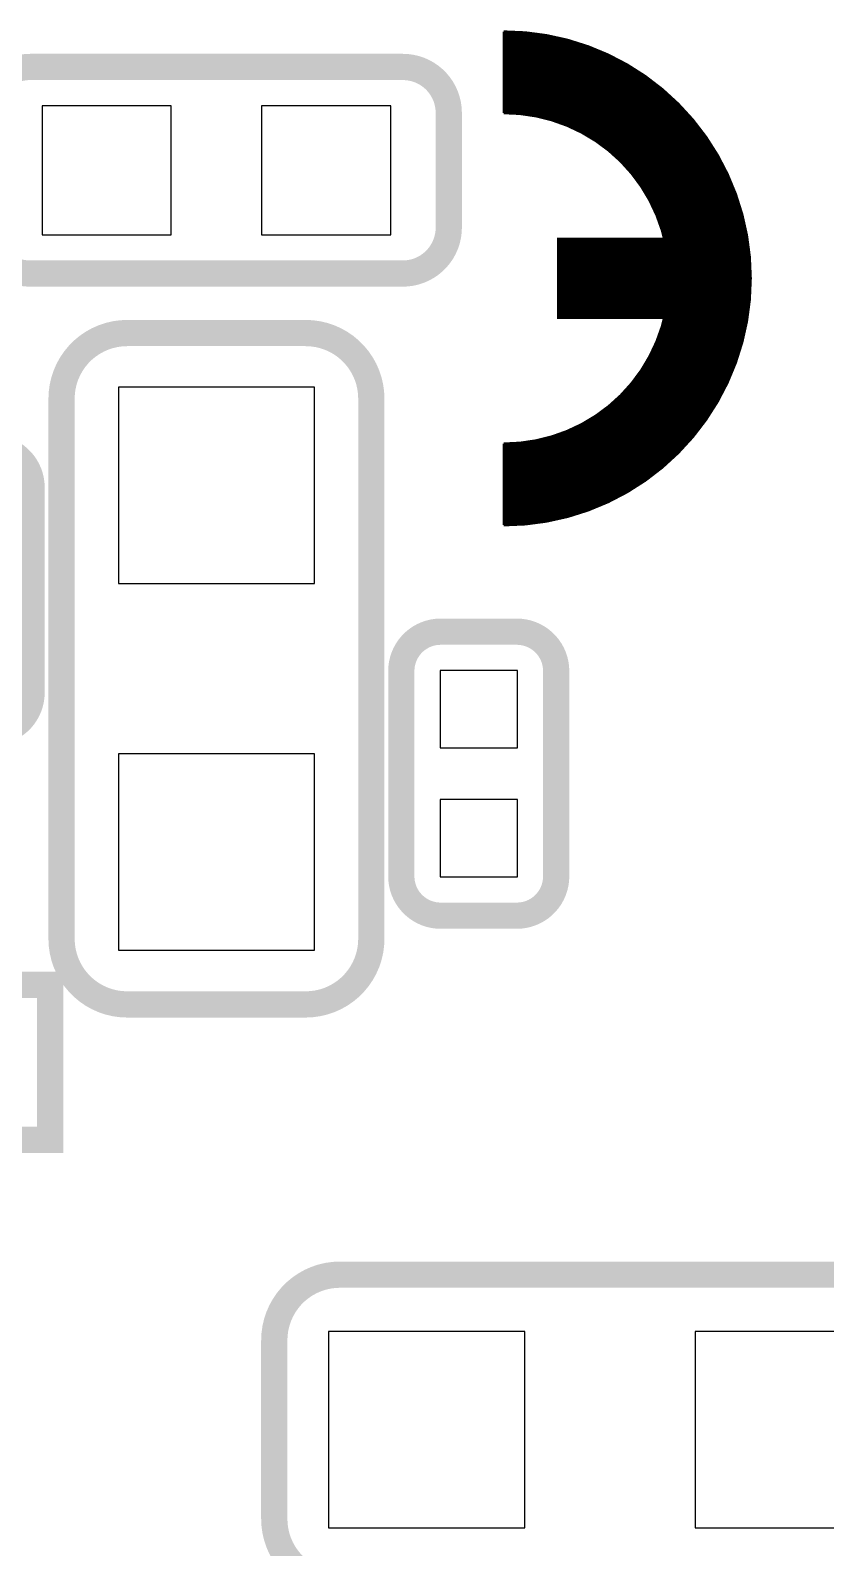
# Model space of a CAD drawing. Extents: x 49.7 to 79.7, y 45.3 to 110.3.
# Drawn here: x 65.22 to 68.3, y 83.67 to 89.54 of the extents above; entities that cross this region are included whole.
import ezdxf

# ---------------------------------------------------------------- set-up
doc = ezdxf.new("R2010")
doc.units = 0
for name, color, linetype in [('BG_SILKSCREEN_BOTTOM', 122, 'CONTINUOUS'), ('PG_NEW-SILK-BOTTOM', 4, 'CONTINUOUS'), ('PIN_BOTTOM', 12, 'CONTINUOUS')]:
    doc.layers.add(name, color=color, linetype=linetype)

msp = doc.modelspace()

# ---------------------------------------------------------------- linework, layer by layer
at = {"layer": 'BG_SILKSCREEN_BOTTOM', "const_width": 0.009652}
for points in [[(67.051428, 89.538556), (67.051428, 89.223342)], [(67.26174, 88.740488), (67.26174, 88.425274)], [(67.266566, 88.740488), (67.266566, 88.425274)], [(67.271646, 88.740488), (67.271646, 88.425274)], [(67.275964, 88.740488), (67.275964, 88.425274)], [(67.281044, 88.740488), (67.281044, 88.425274)], [(67.28587, 88.740488), (67.28587, 88.425274)], [(67.290696, 88.740488), (67.290696, 88.425274)], [(67.295268, 88.740488), (67.295268, 88.425274)], [(67.300094, 88.740488), (67.300094, 88.425274)], [(67.30492, 88.740488), (67.30492, 88.425274)], [(67.309746, 88.740488), (67.309746, 88.425274)], [(67.314318, 88.740488), (67.314318, 88.425274)], [(67.319144, 88.740488), (67.319144, 88.425274)], [(67.32397, 88.740488), (67.32397, 88.425274)], [(67.328796, 88.740488), (67.328796, 88.425274)], [(67.333368, 88.740488), (67.333368, 88.425274)], [(67.338194, 88.740488), (67.338194, 88.425274)], [(67.34302, 88.740488), (67.34302, 88.425274)], [(67.347846, 88.740488), (67.347846, 88.425274)], [(67.352672, 88.740488), (67.352672, 88.425274)], [(67.357244, 88.740488), (67.357244, 88.425274)], [(67.36207, 88.740488), (67.36207, 88.425274)], [(67.366896, 88.740488), (67.366896, 88.425274)], [(67.371722, 88.740488), (67.371722, 88.425274)], [(67.376294, 88.740488), (67.376294, 88.425274)], [(67.38112, 88.740488), (67.38112, 88.425274)], [(67.3862, 88.740488), (67.3862, 88.425274)], [(67.391026, 88.740488), (67.391026, 88.425274)], [(67.395344, 88.740488), (67.395344, 88.425274)], [(67.400424, 88.740488), (67.400424, 88.425274)], [(67.40525, 88.740488), (67.40525, 88.425274)], [(67.410076, 88.740488), (67.410076, 88.425274)], [(67.414902, 88.740488), (67.414902, 88.425274)], [(67.419474, 88.740488), (67.419474, 88.425274)], [(67.4243, 88.740488), (67.4243, 88.425274)], [(67.429126, 88.740488), (67.429126, 88.425274)], [(67.433952, 88.740488), (67.433952, 88.425274)], [(67.438524, 88.740488), (67.438524, 88.425274)], [(67.44335, 88.740488), (67.44335, 88.425274)], [(67.448176, 88.740488), (67.448176, 88.425274)], [(67.453002, 88.740488), (67.453002, 88.425274)], [(67.457574, 88.740488), (67.457574, 88.425274)], [(67.4624, 88.740488), (67.4624, 88.425274)], [(67.467226, 88.740488), (67.467226, 88.425274)], [(67.472052, 88.740488), (67.472052, 88.425274)], [(67.476624, 88.740488), (67.476624, 88.425274)], [(67.48145, 88.740488), (67.48145, 88.425274)], [(67.486276, 88.740488), (67.486276, 88.425274)], [(67.491356, 88.740488), (67.491356, 88.425274)], [(67.496182, 88.740488), (67.496182, 88.425274)], [(67.500754, 88.740488), (67.500754, 88.425274)], [(67.50558, 88.740488), (67.50558, 88.425274)], [(67.510406, 88.740488), (67.510406, 88.425274)], [(67.515232, 88.740488), (67.515232, 88.425274)], [(67.519804, 88.740488), (67.519804, 88.425274)], [(67.52463, 88.740488), (67.52463, 88.425274)], [(67.529456, 88.740488), (67.529456, 88.425274)], [(67.534282, 88.740488), (67.534282, 88.425274)], [(67.538854, 88.740488), (67.538854, 88.425274)], [(67.54368, 88.740488), (67.54368, 88.425274)], [(67.548506, 88.740488), (67.548506, 88.425274)], [(67.553332, 88.740488), (67.553332, 88.425274)], [(67.553332, 88.740488), (67.553332, 88.425274)], [(67.557904, 88.740488), (67.557904, 88.425274)], [(67.56273, 88.740488), (67.56273, 88.425274)], [(67.567556, 88.740488), (67.567556, 88.425274)], [(67.572382, 88.740488), (67.572382, 88.425274)], [(67.577208, 88.740488), (67.577208, 88.425274)], [(67.58178, 88.740488), (67.58178, 88.425274)], [(67.586606, 88.740488), (67.586606, 88.425274)], [(67.591432, 88.740488), (67.591432, 88.425274)], [(67.596512, 88.740488), (67.596512, 88.425274)], [(67.60083, 88.740488), (67.60083, 88.425274)], [(67.60591, 88.740488), (67.60591, 88.425274)], [(67.610736, 88.740488), (67.610736, 88.425274)], [(67.615562, 88.740488), (67.615562, 88.425274)], [(67.620134, 88.740488), (67.620134, 88.425274)], [(67.62496, 88.740488), (67.62496, 88.425274)], [(67.629786, 88.740488), (67.629786, 88.425274)], [(67.634612, 88.740488), (67.634612, 88.425274)], [(67.639438, 88.740488), (67.639438, 88.425274)], [(67.64401, 88.740488), (67.64401, 88.425274)], [(67.648836, 88.740488), (67.648836, 88.425274)], [(67.653662, 88.740488), (67.653662, 88.425274)], [(67.658488, 88.740488), (67.658488, 88.425274)], [(67.66306, 88.740488), (67.66306, 88.425274)], [(67.667886, 88.740488), (67.667886, 88.425274)], [(67.672712, 88.740488), (67.672712, 88.425274)], [(67.677538, 88.740488), (67.677538, 88.425274)], [(67.68211, 88.740488), (67.68211, 88.425274)], [(67.051428, 87.942674), (67.051428, 87.627206)]]:
    msp.add_lwpolyline(points, dxfattribs=at)
for points in [[(67.051428, 87.627206, 0.199116), (67.727068, 87.907368, 0.199126), (68.007484, 88.583008, 0.199135), (67.727068, 89.258648, 0.199112), (67.051428, 89.538556)], [(67.051428, 87.641684, 0.414249), (67.997578, 88.587834, 0.198867), (67.720718, 89.256616, 0.198976), (67.051428, 89.53373)], [(67.051428, 87.636858, 0.198962), (67.720718, 87.913972, 0.198908), (67.997578, 88.583008, 0.414224), (67.051428, 89.528904)], [(67.051428, 87.641684, 0.198608), (67.71767, 87.91702, 0.198491), (67.992752, 88.583008, 0.198708), (67.71767, 89.248234, 0.199139), (67.051428, 89.524332)], [(67.051428, 87.64651, 0.198926), (67.71386, 87.92083, 0.198867), (67.987926, 88.583008, 0.198853), (67.71386, 89.245186, 0.198912), (67.051428, 89.519506)], [(67.051428, 87.651336, 0.198336), (67.711066, 87.923624, 0.198345), (67.983354, 88.583008, 0.198708), (67.711066, 89.241376, 0.199162), (67.051428, 89.514934)], [(67.051428, 87.656162, 0.198754), (67.707002, 87.927434, 0.198767), (67.978528, 88.583008, 0.198758), (67.707002, 89.238582, 0.198735), (67.051428, 89.510108)], [(67.051428, 87.660734, 0.198359), (67.704208, 87.930228, 0.198373), (67.973702, 88.583008, 0.198531), (67.704208, 89.234772, 0.198912), (67.051428, 89.505282)], [(67.051428, 87.66556, 0.198758), (67.700652, 87.934038, 0.198704), (67.968876, 88.583008, 0.19869), (67.700652, 89.231724, 0.198799), (67.051428, 89.500456)], [(67.051428, 87.670386, 0.198577), (67.696842, 87.937086, 0.198862), (67.964304, 88.583008, 0.19908), (67.696842, 89.228168, 0.199135), (67.051428, 89.495376)], [(67.051428, 87.675212, 0.198749), (67.693794, 87.940896, 0.198631), (67.959478, 88.583008, 0.198672), (67.693794, 89.22512, 0.198726), (67.051428, 89.490804)], [(67.051428, 87.680038, 0.198531), (67.689984, 87.94369, 0.198935), (67.954652, 88.583008, 0.199085), (67.689984, 89.22131, 0.199185), (67.051428, 89.486232)], [(67.056254, 87.636858, 0.198858), (67.72529, 87.913972, 0.19894), (68.002404, 88.583008, 0.198917), (67.72529, 89.25179, 0.198917), (67.056254, 89.528904)], [(67.051428, 87.684864, 0.198599), (67.686936, 87.947754, 0.19855), (67.949826, 88.583008, 0.19898), (67.686936, 89.217754, 0.199307), (67.051428, 89.481152)], [(67.051428, 87.689436, 0.199153), (67.683126, 87.951564, 0.414679), (67.683126, 89.214706, 0.199116), (67.051428, 89.47658)], [(67.051428, 87.694516, 0.19854), (67.680586, 87.954104, 0.198495), (67.940428, 88.583008, 0.198881), (67.680586, 89.210642, 0.199384), (67.051428, 89.471754)], [(67.051428, 87.699088, 0.198921), (67.676776, 87.957914, 0.198881), (67.935602, 88.583008, 0.198872), (67.676776, 89.208102, 0.198953), (67.051428, 89.466928)], [(67.051428, 87.703914, 0.198554), (67.673728, 87.960962, 0.198436), (67.930776, 88.583008, 0.198677), (67.673728, 89.204038, 0.199157), (67.051428, 89.462102)], [(67.051428, 87.708486, 0.19889), (67.669918, 87.964518, 0.198899), (67.925696, 88.583008, 0.198885), (67.669918, 89.201244, 0.198953), (67.051428, 89.457276)], [(67.051428, 87.713312, 0.19835), (67.66687, 87.96782, 0.198291), (67.921378, 88.583008, 0.198745), (67.66687, 89.197434, 0.199148), (67.051428, 89.452704)], [(67.051428, 87.718392, 0.198949), (67.66306, 87.97163, 0.198899), (67.916552, 88.583008, 0.198949), (67.66306, 89.19464, 0.198949), (67.051428, 89.447878)], [(67.051428, 87.722964, 0.198286), (67.660266, 87.97417, 0.198364), (67.911472, 88.583008, 0.198527), (67.660266, 89.190576, 0.198935), (67.051428, 89.443052)], [(67.051428, 87.72779, 0.198731), (67.65671, 87.97798, 0.413687), (67.65671, 89.188036, 0.198745), (67.051428, 89.438226)], [(67.051428, 87.732362, 0.198513), (67.652646, 87.981028, 0.198876), (67.902074, 88.583008, 0.19933), (67.652646, 89.183972, 0.199352), (67.051428, 89.433654)], [(67.051428, 87.737442, 0.198713), (67.649852, 87.984584, 0.198726), (67.897248, 88.583008, 0.198649), (67.649852, 89.181178, 0.198717), (67.051428, 89.428574)], [(67.051428, 87.742014, 0.198472), (67.646042, 87.987886, 0.198899), (67.892422, 88.583008, 0.199126), (67.646042, 89.177368, 0.199126), (67.051428, 89.424002)], [(67.051428, 87.74684, 0.198735), (67.642994, 87.991696, 0.198681), (67.887596, 88.583008, 0.198949), (67.642994, 89.173558, 0.199371), (67.051428, 89.419176)], [(67.051428, 87.751666, 0.19835), (67.639438, 87.994236, 0.198722), (67.883024, 88.583008, 0.199085), (67.639438, 89.17051, 0.199234), (67.051428, 89.41435)], [(67.051428, 87.756492, 0.198572), (67.636644, 87.9983, 0.198436), (67.878198, 88.583008, 0.198949), (67.636644, 89.166954, 0.199389), (67.051428, 89.409778)], [(67.051428, 87.761318, 0.199162), (67.63258, 88.00211, 0.414541), (67.63258, 89.163906, 0.199162), (67.051428, 89.404698)], [(67.051428, 87.76589, 0.198463), (67.629786, 88.00465, 0.198481), (67.868546, 88.583008, 0.198654), (67.629786, 89.160096, 0.199157), (67.051428, 89.400126)], [(67.051428, 87.770716, 0.19889), (67.625976, 88.008714, 0.198903), (67.863974, 88.583008, 0.198912), (67.625976, 89.157302, 0.198944), (67.051428, 89.3953)], [(67.051428, 87.775542, 0.198513), (67.622928, 88.011762, 0.198459), (67.859148, 88.583008, 0.198749), (67.622928, 89.153492, 0.199189), (67.051428, 89.390474)], [(67.051428, 87.780114, 0.198967), (67.619372, 88.015318, 0.198881), (67.854322, 88.583008, 0.198872), (67.619372, 89.150444, 0.199021), (67.051428, 89.385648)], [(67.051428, 87.785194, 0.198332), (67.616578, 88.018366, 0.198205), (67.849496, 88.583008, 0.198722), (67.616578, 89.146888, 0.19918), (67.051428, 89.380822)], [(67.051428, 87.789766, 0.198971), (67.612514, 88.022176, 0.198853), (67.84467, 88.583008, 0.198903), (67.612514, 89.14384, 0.19894), (67.051428, 89.375996)], [(67.051428, 87.794592, 0.198223), (67.60972, 88.024716, 0.198241), (67.840098, 88.583008, 0.198409), (67.60972, 89.14003, 0.198931), (67.051428, 89.371424)], [(67.051428, 87.799672, 0.198622), (67.60591, 88.02878, 0.413621), (67.60591, 89.137236, 0.198654), (67.051428, 89.366598)], [(67.051428, 87.804244, 0.198527), (67.601846, 88.031828, 0.198921), (67.830446, 88.583008, 0.199148), (67.601846, 89.133426, 0.199139), (67.051428, 89.361772)], [(67.051428, 87.80907, 0.198649), (67.599052, 88.035384, 0.19874), (67.82562, 88.583008, 0.198726), (67.599052, 89.130378, 0.198722), (67.051428, 89.356946)], [(67.051428, 87.813642, 0.198527), (67.595496, 88.038432, 0.198849), (67.821048, 88.583008, 0.199139), (67.595496, 89.126822, 0.199216), (67.051428, 89.352374)], [(67.051428, 87.818468, 0.198536), (67.592448, 88.042242, 0.198391), (67.816222, 88.583008, 0.198853), (67.592448, 89.123012, 0.199393), (67.051428, 89.347548)], [(67.051428, 87.823294, 0.199121), (67.588638, 88.045798, 0.199121), (67.811142, 88.583008, 0.199112), (67.588638, 89.119964, 0.199216), (67.051428, 89.342722)], [(67.051428, 87.82812, 0.198409), (67.585844, 88.048846, 0.1984), (67.806316, 88.583008, 0.199012), (67.585844, 89.116408, 0.199348), (67.051428, 89.337896)], [(67.051428, 87.832692, 0.198912), (67.58178, 88.05291, 0.198853), (67.801998, 88.583008, 0.198908), (67.58178, 89.11336, 0.198949), (67.051428, 89.33307)], [(67.051428, 87.837518, 0.198409), (67.578986, 88.05545, 0.1985), (67.796918, 88.583008, 0.198667), (67.578986, 89.10955, 0.199153), (67.051428, 89.328498)], [(67.051428, 87.842598, 0.198962), (67.57543, 88.05926, 0.414208), (67.57543, 89.106756, 0.19898), (67.051428, 89.323418)], [(67.051428, 87.84717, 0.198282), (67.572382, 88.062308, 0.198137), (67.787266, 88.583008, 0.198636), (67.572382, 89.102946, 0.199216), (67.051428, 89.318846)], [(67.051428, 87.851996, 0.198876), (67.568572, 88.065864, 0.198903), (67.782694, 88.583008, 0.198881), (67.568572, 89.099898, 0.198989), (67.051428, 89.31402)], [(67.051428, 87.856822, 0.1982), (67.565778, 88.068912, 0.198137), (67.777868, 88.583008, 0.198767), (67.565778, 89.096342, 0.199116), (67.051428, 89.309194)], [(67.051428, 87.861394, 0.198717), (67.561714, 88.072976, 0.198622), (67.773042, 88.583008, 0.198677), (67.561714, 89.093294, 0.198672), (67.051428, 89.304622)], [(67.051428, 87.866474, 0.198182), (67.55892, 88.075516, 0.198209), (67.768216, 88.583008, 0.198423), (67.55892, 89.089484, 0.198953), (67.051428, 89.299796)], [(67.051428, 87.871046, 0.198717), (67.555364, 88.079326, 0.198654), (67.76339, 88.583008, 0.198649), (67.555364, 89.08669, 0.198745), (67.051428, 89.29497)], [(67.051428, 87.875872, 0.198477), (67.551554, 88.082374, 0.19884), (67.758818, 88.583008, 0.199135), (67.551554, 89.08288, 0.199212), (67.051428, 89.290144)], [(67.051428, 87.880952, 0.198654), (67.548506, 88.08593, 0.198686), (67.753992, 88.583008, 0.198881), (67.548506, 89.078816, 0.19947), (67.051428, 89.285318)], [(67.051428, 87.88527, 0.1982), (67.544696, 88.088978, 0.198658), (67.749166, 88.583008, 0.199166), (67.544696, 89.076022, 0.199162), (67.051428, 89.280746)], [(67.051428, 87.89035, 0.198491), (67.541648, 88.093042, 0.198436), (67.74434, 88.583008, 0.198953), (67.541648, 89.072212, 0.199461), (67.051428, 89.275666)], [(67.051428, 87.894922, 0.199153), (67.537838, 88.096598, 0.199253), (67.739768, 88.583008, 0.199207), (67.537838, 89.069418, 0.199171), (67.051428, 89.27084)], [(67.051428, 87.899748, 0.198445), (67.535298, 88.099392, 0.198373), (67.734942, 88.583008, 0.198681), (67.535298, 89.065862, 0.199225), (67.051428, 89.266268)], [(67.051428, 87.904574, 0.198967), (67.531488, 88.103456, 0.198808), (67.730116, 88.583008, 0.198867), (67.531488, 89.062814, 0.198953), (67.051428, 89.261442)], [(67.051428, 87.904574, 0.198967), (67.531488, 88.103456, 0.198808), (67.730116, 88.583008, 0.198867), (67.531488, 89.062814, 0.198953), (67.051428, 89.261442)], [(67.051428, 87.9094, 0.198409), (67.52844, 88.10625, 0.198323), (67.72529, 88.583008, 0.198604), (67.52844, 89.05875, 0.199216), (67.051428, 89.256616)], [(67.051428, 87.913972, 0.198885), (67.52463, 88.109806, 0.414203), (67.52463, 89.055956, 0.198908), (67.051428, 89.25179)], [(67.051428, 87.918798, 0.198218), (67.521582, 88.113108, 0.198141), (67.715892, 88.583008, 0.198672), (67.521582, 89.052146, 0.199221), (67.051428, 89.247218)], [(67.051428, 87.923624, 0.199008), (67.517772, 88.116918, 0.198908), (67.711066, 88.583008, 0.198971), (67.517772, 89.049352, 0.198899), (67.051428, 89.242392)], [(67.051428, 87.92845, 0.1982), (67.515232, 88.119712, 0.198037), (67.705986, 88.583008, 0.198436), (67.515232, 89.045796, 0.199003), (67.051428, 89.23782)], [(67.051428, 87.933276, 0.198695), (67.511422, 88.123522, 0.413452), (67.511422, 89.042748, 0.198681), (67.051428, 89.23274)], [(67.051428, 87.937848, 0.198391), (67.507358, 88.126316, 0.198853), (67.696842, 88.583008, 0.199126), (67.507358, 89.038684, 0.199216), (67.051428, 89.228168)], [(67.051428, 87.942674, 0.198595), (67.504564, 88.129872, 0.198613), (67.691762, 88.583008, 0.19854), (67.504564, 89.03589, 0.198658), (67.051428, 89.223342)]]:
    msp.add_lwpolyline(points, format="xyb", dxfattribs=at)
at = {"layer": 'PG_NEW-SILK-BOTTOM', "const_width": 0.1016}
for points in [[(66.838322, 88.77935), (66.838322, 89.22385, 0.414244), (66.660522, 89.40165), (65.216278, 89.40165, 0.414244), (65.038478, 89.22385), (65.038478, 88.77935, 0.414244), (65.216278, 88.60155), (66.660522, 88.60155, 0.414244), (66.838322, 88.77935)], [(66.284348, 88.371172), (65.592452, 88.371172, 0.414275), (65.338452, 88.117172), (65.338452, 86.025228, 0.414275), (65.592452, 85.771228), (66.284348, 85.771228, 0.414275), (66.538348, 86.025228), (66.538348, 88.117172, 0.414275), (66.284348, 88.371172)], [(65.069974, 87.92591), (64.774826, 87.92591, 0.414362), (64.622426, 87.77351), (64.622426, 86.97849, 0.414362), (64.774826, 86.82609), (65.069974, 86.82609, 0.414362), (65.222374, 86.97849), (65.222374, 87.77351, 0.414362), (65.069974, 87.92591)], [(67.101974, 87.21471), (66.806826, 87.21471, 0.414362), (66.654426, 87.06231), (66.654426, 86.26729, 0.414362), (66.806826, 86.11489), (67.101974, 86.11489, 0.414362), (67.254374, 86.26729), (67.254374, 87.06231, 0.414362), (67.101974, 87.21471)], [(68.762372, 83.778852), (68.762372, 84.470748, 0.414275), (68.508372, 84.724748), (66.416428, 84.724748, 0.414275), (66.162428, 84.470748), (66.162428, 83.778852, 0.414275), (66.416428, 83.524852), (68.508372, 83.524852, 0.414275), (68.762372, 83.778852)]]:
    msp.add_lwpolyline(points, format="xyb", dxfattribs=at)
msp.add_lwpolyline([(65.29451, 85.247226), (65.29451, 85.847174), (64.19469, 85.847174), (64.19469, 85.247226), (65.29451, 85.247226)], dxfattribs=at)
at = {"layer": 'PIN_BOTTOM'}
for points in [[(65.763648, 88.75141), (65.763648, 89.251536), (65.263522, 89.251536), (65.263522, 88.75141)], [(66.613532, 88.75141), (66.613532, 89.251536), (66.113406, 89.251536), (66.113406, 88.75141)], [(66.318384, 87.401146), (66.318384, 88.161114), (65.558416, 88.161114), (65.558416, 87.401146)], [(67.104387, 87.064723), (66.804413, 87.064723), (66.804413, 86.764749), (67.104387, 86.764749)], [(66.318384, 85.981286), (66.318384, 86.741254), (65.558416, 86.741254), (65.558416, 85.981286)], [(67.104387, 86.564851), (66.804413, 86.564851), (66.804413, 86.264877), (67.104387, 86.264877)], [(66.372486, 83.744816), (67.132454, 83.744816), (67.132454, 84.504784), (66.372486, 84.504784)], [(67.792346, 83.744816), (68.552314, 83.744816), (68.552314, 84.504784), (67.792346, 84.504784)]]:
    msp.add_lwpolyline(points, close=True, dxfattribs=at)

doc.saveas('drawing.dxf')
